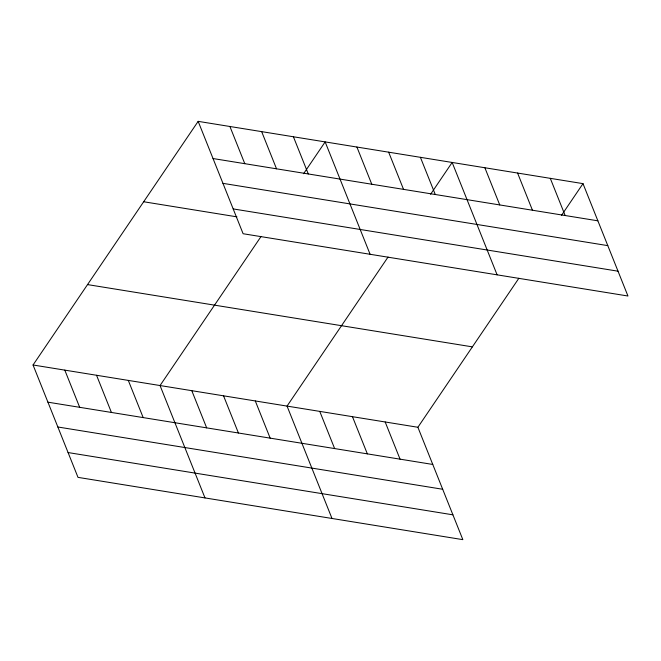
<?xml version="1.0" encoding="UTF-8"?>
<svg xmlns="http://www.w3.org/2000/svg" width="661" height="661" viewBox="0 0 661 661"><rect width="100%" height="100%" fill="white"/><g stroke="black" fill="none" stroke-linecap="round" stroke-linejoin="round"><path stroke-width="0.99" d="M518.877 278.256L417.892 427.27L462.84 539.649L77.998 477.366L33.05 364.988L198.16 121.351L583.002 183.634L627.95 296.012L243.108 233.73L198.16 121.351M261.029 236.531L160.045 385.545L204.993 497.923M303.589 173.727L325.154 141.908L370.102 254.278M388.032 257.079L287.048 406.094L331.996 518.472M430.592 194.284L452.157 162.457L497.105 274.836M561.437 215.461L583.002 183.634M213.032 158.541L597.875 220.815M222.955 183.353L607.798 245.628M233.184 208.917L618.027 271.192M143.677 201.754L236.935 216.849M87.533 284.594L472.375 346.868M33.05 364.988L417.892 427.27M47.922 402.177L432.765 464.452M57.846 426.989L442.688 489.264M68.075 452.554L452.917 514.828M550.291 178.338L565.163 215.519M517.58 173.042L532.452 210.231M484.868 167.754L499.741 204.935M420.404 157.318L435.277 194.499M388.66 152.179L403.532 189.368M356.907 147.048L371.779 184.229M293.41 136.769L308.282 173.95M385.181 421.974L400.054 459.155M261.657 131.63L276.529 168.811M352.47 416.686L367.342 453.867M229.912 126.491L244.785 163.672M319.759 411.39L334.631 448.571M255.295 400.954L270.167 438.144M223.55 395.823L238.423 433.005M191.797 390.684L206.67 427.865M128.3 380.406L143.173 417.587M96.547 375.266L111.42 412.447M64.803 370.127L79.675 407.316"/></g></svg>
